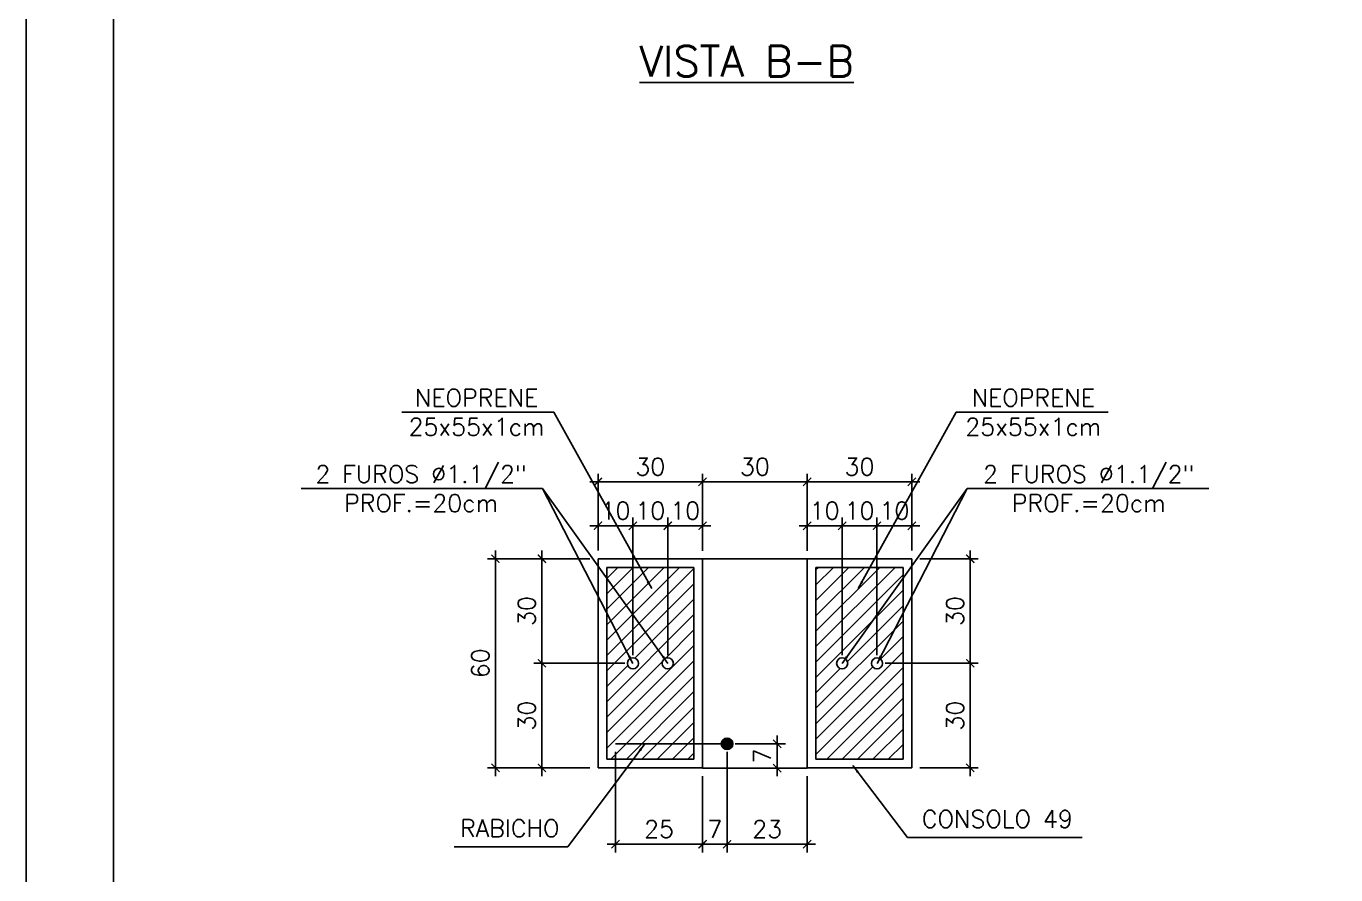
# Model space of a CAD drawing. Header units: centimetres. Extents: x 1658 to 19651, y 8294 to 11444.
# Drawn here: x 4286 to 5413, y 9812 to 10542 of the extents above; entities that cross this region are included whole.
import ezdxf

# ---------------------------------------------------------------- set-up
doc = ezdxf.new("R2010")
doc.units = ezdxf.units.CM
doc.header["$LTSCALE"] = 50
doc.header["$MEASUREMENT"] = 0
doc.header["$PDMODE"] = 67
for name, color, linetype in [('COTAS-PRECON', 1, 'Continuous'), ('FORMATO-PRECON', 2, 'Continuous'), ('HACHURAS-PRECON', 1, 'Continuous'), ('LINHA-01-PRECON', 1, 'Continuous'), ('LINHA-02-PRECON', 2, 'Continuous'), ('LINHA-03-PRECON', 3, 'Continuous'), ('LINHA-04-PRECON', 4, 'Continuous'), ('填充', 7, 'Continuous')]:
    doc.layers.add(name, color=color, linetype=linetype)
doc.styles.get("Standard").update_dxf_attribs({"font": 'romans.shx'})
doc.dimstyles.new('ESC75-25', dxfattribs={"dimscale": 0, "dimtxt": 15, "dimasz": 7, "dimexe": 7, "dimexo": 7, "dimgap": 5.5, "dimtad": 1, "dimdec": 1, "dimlfac": 0.333333, "dimdsep": 46, "dimtxsty": 'Standard', "dimblk": 'ARCHTICK', "dimcen": 0.1, "dimdle": 7, "dimclrd": 256, "dimclre": 256, "dimclrt": 2, "dimadec": 0, "dimazin": 0, "dimtfac": 1, "dimtdec": 1, "dimtix": 1, "dimtmove": 2, "dimatfit": 3, "dimfxl": 1, "dimarcsym": 0})
doc.dimstyles.new('ESC75-75', dxfattribs={"dimscale": 0, "dimtxt": 15, "dimasz": 7, "dimexe": 7, "dimexo": 7, "dimgap": 5.5, "dimtad": 1, "dimdec": 1, "dimdsep": 46, "dimtxsty": 'Standard', "dimblk": 'ARCHTICK', "dimcen": 0.1, "dimdle": 7, "dimclrd": 256, "dimclre": 256, "dimclrt": 2, "dimadec": 0, "dimazin": 0, "dimtfac": 1, "dimtdec": 1, "dimtix": 1, "dimtmove": 2, "dimatfit": 3, "dimfxl": 1, "dimarcsym": 0})
pattern_1 = [(45, (7030.166, 10177.438), (-6.629126, 6.629126), [])]

# ---------------------------------------------------------------- blocks, each defined once
blk = doc.blocks.new('A$C2E607E54')
at = {"layer": 'FORMATO-PRECON'}
blk.add_lwpolyline([(0, 4200), (2970, 4200), (2970, 0), (0, 0)], close=True, dxfattribs=at)
at = {"layer": 'FORMATO-PRECON', "color": 6}
blk.add_lwpolyline([(100, 3950), (2870, 3950), (2870, 100), (100, 100)], close=True, dxfattribs=at)
blk = doc.blocks.new('_ArchTick')
at = {"color": 0, "linetype": 'ByBlock', "const_width": 0.15}
blk.add_lwpolyline([(-0.5, -0.5), (0.5, 0.5)], dxfattribs=at)
blk = doc.blocks.new('*D151')
at = {"layer": 'Defpoints', "color": 0, "transparency": 16777216}
for p in [(4867.8, 10150.3), (4777.8, 10084.2), (4867.8, 10084)]:
    blk.add_point(p, dxfattribs=at)
at = {"layer": 'LINHA-01-PRECON', "lineweight": -2, "transparency": 16777216}
for p, q in [((4777.8, 10091.2), (4777.8, 10157.3)), ((4867.8, 10091), (4867.8, 10157.3)), ((4770.8, 10150.3), (4874.8, 10150.3))]:
    blk.add_line(p, q, dxfattribs=at)
at = {"layer": 'LINHA-01-PRECON', "lineweight": -2, "transparency": 16777216, "xscale": 7, "yscale": 7, "zscale": 7, "rotation": 180}
blk.add_blockref('_ArchTick', (4777.8, 10150.3), dxfattribs=at)
at = {"layer": 'LINHA-01-PRECON', "lineweight": -2, "transparency": 16777216, "xscale": 7, "yscale": 7, "zscale": 7}
blk.add_blockref('_ArchTick', (4867.8, 10150.3), dxfattribs=at)
at = {"layer": 'LINHA-01-PRECON', "color": 2, "transparency": 16777216, "insert": (4822.8, 10163.3), "char_height": 15, "attachment_point": 5}
blk.add_mtext('30', dxfattribs=at)
blk = doc.blocks.new('*D152')
at = {"layer": 'Defpoints', "color": 0, "transparency": 16777216}
for p in [(4957.8, 10150.3), (4867.8, 10084), (4957.8, 10084.2)]:
    blk.add_point(p, dxfattribs=at)
at = {"layer": 'LINHA-01-PRECON', "lineweight": -2, "transparency": 16777216}
for p, q in [((4867.8, 10091), (4867.8, 10157.3)), ((4957.8, 10091.2), (4957.8, 10157.3)), ((4860.8, 10150.3), (4964.8, 10150.3))]:
    blk.add_line(p, q, dxfattribs=at)
at = {"layer": 'LINHA-01-PRECON', "lineweight": -2, "transparency": 16777216, "xscale": 7, "yscale": 7, "zscale": 7, "rotation": 180}
blk.add_blockref('_ArchTick', (4867.8, 10150.3), dxfattribs=at)
at = {"layer": 'LINHA-01-PRECON', "lineweight": -2, "transparency": 16777216, "xscale": 7, "yscale": 7, "zscale": 7}
blk.add_blockref('_ArchTick', (4957.8, 10150.3), dxfattribs=at)
at = {"layer": 'LINHA-01-PRECON', "color": 2, "transparency": 16777216, "insert": (4912.8, 10163.3), "char_height": 15, "attachment_point": 5}
blk.add_mtext('30', dxfattribs=at)
blk = doc.blocks.new('*D153')
at = {"layer": 'Defpoints', "color": 0, "transparency": 16777216}
for p in [(5047.8, 10150.3), (4957.8, 10084.2), (5047.8, 10084.2)]:
    blk.add_point(p, dxfattribs=at)
at = {"layer": 'LINHA-01-PRECON', "lineweight": -2, "transparency": 16777216}
for p, q in [((4957.8, 10091.2), (4957.8, 10157.3)), ((5047.8, 10091.2), (5047.8, 10157.3)), ((4950.8, 10150.3), (5054.8, 10150.3))]:
    blk.add_line(p, q, dxfattribs=at)
at = {"layer": 'LINHA-01-PRECON', "lineweight": -2, "transparency": 16777216, "xscale": 7, "yscale": 7, "zscale": 7, "rotation": 180}
blk.add_blockref('_ArchTick', (4957.8, 10150.3), dxfattribs=at)
at = {"layer": 'LINHA-01-PRECON', "lineweight": -2, "transparency": 16777216, "xscale": 7, "yscale": 7, "zscale": 7}
blk.add_blockref('_ArchTick', (5047.8, 10150.3), dxfattribs=at)
at = {"layer": 'LINHA-01-PRECON', "color": 2, "transparency": 16777216, "insert": (5002.8, 10163.3), "char_height": 15, "attachment_point": 5}
blk.add_mtext('30', dxfattribs=at)
blk = doc.blocks.new('*D154')
at = {"layer": 'Defpoints', "color": 0, "transparency": 16777216}
for p in [(4807.8, 10112.5), (4777.8, 10084.2), (4807.8, 9994.2)]:
    blk.add_point(p, dxfattribs=at)
at = {"layer": 'LINHA-01-PRECON', "lineweight": -2, "transparency": 16777216}
for p, q in [((4777.8, 10091.2), (4777.8, 10119.5)), ((4807.8, 10001.2), (4807.8, 10119.5)), ((4777.8, 10112.5), (4770.8, 10112.5)), ((4777.8, 10112.5), (4807.8, 10112.5)), ((4807.8, 10112.5), (4814.8, 10112.5))]:
    blk.add_line(p, q, dxfattribs=at)
at = {"layer": 'LINHA-01-PRECON', "lineweight": -2, "transparency": 16777216, "xscale": 7, "yscale": 7, "zscale": 7}
blk.add_blockref('_ArchTick', (4777.8, 10112.5), dxfattribs=at)
at = {"layer": 'LINHA-01-PRECON', "lineweight": -2, "transparency": 16777216, "xscale": 7, "yscale": 7, "zscale": 7, "rotation": 180}
blk.add_blockref('_ArchTick', (4807.8, 10112.5), dxfattribs=at)
at = {"layer": 'LINHA-01-PRECON', "color": 2, "transparency": 16777216, "insert": (4792.8, 10125.5), "char_height": 15, "attachment_point": 5}
blk.add_mtext('10', dxfattribs=at)
blk = doc.blocks.new('*D155')
at = {"layer": 'Defpoints', "color": 0, "transparency": 16777216}
for p in [(4837.8, 10112.5), (4807.8, 9994.2), (4837.8, 9994.2)]:
    blk.add_point(p, dxfattribs=at)
at = {"layer": 'LINHA-01-PRECON', "lineweight": -2, "transparency": 16777216}
for p, q in [((4807.8, 10001.2), (4807.8, 10119.5)), ((4837.8, 10001.2), (4837.8, 10119.5)), ((4807.8, 10112.5), (4800.8, 10112.5)), ((4807.8, 10112.5), (4837.8, 10112.5)), ((4837.8, 10112.5), (4844.8, 10112.5))]:
    blk.add_line(p, q, dxfattribs=at)
at = {"layer": 'LINHA-01-PRECON', "lineweight": -2, "transparency": 16777216, "xscale": 7, "yscale": 7, "zscale": 7}
blk.add_blockref('_ArchTick', (4807.8, 10112.5), dxfattribs=at)
at = {"layer": 'LINHA-01-PRECON', "lineweight": -2, "transparency": 16777216, "xscale": 7, "yscale": 7, "zscale": 7, "rotation": 180}
blk.add_blockref('_ArchTick', (4837.8, 10112.5), dxfattribs=at)
at = {"layer": 'LINHA-01-PRECON', "color": 2, "transparency": 16777216, "insert": (4822.8, 10125.5), "char_height": 15, "attachment_point": 5}
blk.add_mtext('10', dxfattribs=at)
blk = doc.blocks.new('*D156')
at = {"layer": 'Defpoints', "color": 0, "transparency": 16777216}
for p in [(4867.8, 10112.5), (4867.8, 10084), (4837.8, 9994.2)]:
    blk.add_point(p, dxfattribs=at)
at = {"layer": 'LINHA-01-PRECON', "lineweight": -2, "transparency": 16777216}
for p, q in [((4837.8, 10001.2), (4837.8, 10119.5)), ((4867.8, 10091), (4867.8, 10119.5)), ((4837.8, 10112.5), (4830.8, 10112.5)), ((4837.8, 10112.5), (4867.8, 10112.5)), ((4867.8, 10112.5), (4874.8, 10112.5))]:
    blk.add_line(p, q, dxfattribs=at)
at = {"layer": 'LINHA-01-PRECON', "lineweight": -2, "transparency": 16777216, "xscale": 7, "yscale": 7, "zscale": 7}
blk.add_blockref('_ArchTick', (4837.8, 10112.5), dxfattribs=at)
at = {"layer": 'LINHA-01-PRECON', "lineweight": -2, "transparency": 16777216, "xscale": 7, "yscale": 7, "zscale": 7, "rotation": 180}
blk.add_blockref('_ArchTick', (4867.8, 10112.5), dxfattribs=at)
at = {"layer": 'LINHA-01-PRECON', "color": 2, "transparency": 16777216, "insert": (4852.8, 10125.5), "char_height": 15, "attachment_point": 5}
blk.add_mtext('10', dxfattribs=at)
blk = doc.blocks.new('*D157')
at = {"layer": 'Defpoints', "color": 0, "transparency": 16777216}
for p in [(5017.8, 10112.5), (5047.8, 10084.2), (5017.8, 9994.2)]:
    blk.add_point(p, dxfattribs=at)
at = {"layer": 'LINHA-01-PRECON', "lineweight": -2, "transparency": 16777216}
for p, q in [((5017.8, 10001.2), (5017.8, 10119.5)), ((5047.8, 10091.2), (5047.8, 10119.5)), ((5017.8, 10112.5), (5010.8, 10112.5)), ((5047.8, 10112.5), (5017.8, 10112.5)), ((5047.8, 10112.5), (5054.8, 10112.5))]:
    blk.add_line(p, q, dxfattribs=at)
at = {"layer": 'LINHA-01-PRECON', "lineweight": -2, "transparency": 16777216, "xscale": 7, "yscale": 7, "zscale": 7}
blk.add_blockref('_ArchTick', (5017.8, 10112.5), dxfattribs=at)
at = {"layer": 'LINHA-01-PRECON', "lineweight": -2, "transparency": 16777216, "xscale": 7, "yscale": 7, "zscale": 7, "rotation": 180}
blk.add_blockref('_ArchTick', (5047.8, 10112.5), dxfattribs=at)
at = {"layer": 'LINHA-01-PRECON', "color": 2, "transparency": 16777216, "insert": (5032.8, 10125.5), "char_height": 15, "attachment_point": 5}
blk.add_mtext('10', dxfattribs=at)
blk = doc.blocks.new('*D158')
at = {"layer": 'Defpoints', "color": 0, "transparency": 16777216}
for p in [(4987.8, 10112.5), (4987.8, 9994.2), (5017.8, 9994.2)]:
    blk.add_point(p, dxfattribs=at)
at = {"layer": 'LINHA-01-PRECON', "lineweight": -2, "transparency": 16777216}
for p, q in [((4987.8, 10001.2), (4987.8, 10119.5)), ((5017.8, 10001.2), (5017.8, 10119.5)), ((4987.8, 10112.5), (4980.8, 10112.5)), ((5017.8, 10112.5), (4987.8, 10112.5)), ((5017.8, 10112.5), (5024.8, 10112.5))]:
    blk.add_line(p, q, dxfattribs=at)
at = {"layer": 'LINHA-01-PRECON', "lineweight": -2, "transparency": 16777216, "xscale": 7, "yscale": 7, "zscale": 7}
blk.add_blockref('_ArchTick', (4987.8, 10112.5), dxfattribs=at)
at = {"layer": 'LINHA-01-PRECON', "lineweight": -2, "transparency": 16777216, "xscale": 7, "yscale": 7, "zscale": 7, "rotation": 180}
blk.add_blockref('_ArchTick', (5017.8, 10112.5), dxfattribs=at)
at = {"layer": 'LINHA-01-PRECON', "color": 2, "transparency": 16777216, "insert": (5002.8, 10125.5), "char_height": 15, "attachment_point": 5}
blk.add_mtext('10', dxfattribs=at)
blk = doc.blocks.new('*D159')
at = {"layer": 'Defpoints', "color": 0, "transparency": 16777216}
for p in [(4957.8, 10112.5), (4957.8, 10084), (4987.8, 9994.2)]:
    blk.add_point(p, dxfattribs=at)
at = {"layer": 'LINHA-01-PRECON', "lineweight": -2, "transparency": 16777216}
for p, q in [((4957.8, 10091), (4957.8, 10119.5)), ((4987.8, 10001.2), (4987.8, 10119.5)), ((4957.8, 10112.5), (4950.8, 10112.5)), ((4987.8, 10112.5), (4957.8, 10112.5)), ((4987.8, 10112.5), (4994.8, 10112.5))]:
    blk.add_line(p, q, dxfattribs=at)
at = {"layer": 'LINHA-01-PRECON', "lineweight": -2, "transparency": 16777216, "xscale": 7, "yscale": 7, "zscale": 7}
blk.add_blockref('_ArchTick', (4957.8, 10112.5), dxfattribs=at)
at = {"layer": 'LINHA-01-PRECON', "lineweight": -2, "transparency": 16777216, "xscale": 7, "yscale": 7, "zscale": 7, "rotation": 180}
blk.add_blockref('_ArchTick', (4987.8, 10112.5), dxfattribs=at)
at = {"layer": 'LINHA-01-PRECON', "color": 2, "transparency": 16777216, "insert": (4972.8, 10125.5), "char_height": 15, "attachment_point": 5}
blk.add_mtext('10', dxfattribs=at)
blk = doc.blocks.new('*D160')
at = {"layer": 'Defpoints', "color": 0, "transparency": 16777216}
for p in [(4777.8, 10084.2), (4729.5, 9994.2), (4807.8, 9994.2)]:
    blk.add_point(p, dxfattribs=at)
at = {"layer": 'LINHA-01-PRECON', "lineweight": -2, "transparency": 16777216}
for p, q in [((4770.8, 10084.2), (4722.5, 10084.2)), ((4729.5, 10091.2), (4729.5, 9987.2)), ((4800.8, 9994.2), (4722.5, 9994.2))]:
    blk.add_line(p, q, dxfattribs=at)
at = {"layer": 'LINHA-01-PRECON', "lineweight": -2, "transparency": 16777216, "xscale": 7, "yscale": 7, "zscale": 7}
for p, rotation in [((4729.5, 10084.2), 90), ((4729.5, 9994.2), 270)]:
    blk.add_blockref('_ArchTick', p, dxfattribs=dict(at, rotation=rotation))
at = {"layer": 'LINHA-01-PRECON', "color": 2, "transparency": 16777216, "insert": (4716.5, 10039.2), "char_height": 15, "attachment_point": 5, "rotation": 90}
blk.add_mtext('30', dxfattribs=at)
blk = doc.blocks.new('*D161')
at = {"layer": 'Defpoints', "color": 0, "transparency": 16777216}
for p in [(4807.8, 9994.2), (4729.5, 9904.2), (4777.8, 9904.2)]:
    blk.add_point(p, dxfattribs=at)
at = {"layer": 'LINHA-01-PRECON', "lineweight": -2, "transparency": 16777216}
for p, q in [((4800.8, 9994.2), (4722.5, 9994.2)), ((4729.5, 10001.2), (4729.5, 9897.2)), ((4770.8, 9904.2), (4722.5, 9904.2))]:
    blk.add_line(p, q, dxfattribs=at)
at = {"layer": 'LINHA-01-PRECON', "lineweight": -2, "transparency": 16777216, "xscale": 7, "yscale": 7, "zscale": 7}
for p, rotation in [((4729.5, 9994.2), 90), ((4729.5, 9904.2), 270)]:
    blk.add_blockref('_ArchTick', p, dxfattribs=dict(at, rotation=rotation))
at = {"layer": 'LINHA-01-PRECON', "color": 2, "transparency": 16777216, "insert": (4716.5, 9949.2), "char_height": 15, "attachment_point": 5, "rotation": 90}
blk.add_mtext('30', dxfattribs=at)
blk = doc.blocks.new('*D162')
at = {"layer": 'Defpoints', "color": 0, "transparency": 16777216}
for p in [(4777.8, 10084.2), (4689.6, 9904.2), (4777.8, 9904.2)]:
    blk.add_point(p, dxfattribs=at)
at = {"layer": 'LINHA-01-PRECON', "lineweight": -2, "transparency": 16777216}
for p, q in [((4770.8, 10084.2), (4682.6, 10084.2)), ((4689.6, 10091.2), (4689.6, 9897.2)), ((4770.8, 9904.2), (4682.6, 9904.2))]:
    blk.add_line(p, q, dxfattribs=at)
at = {"layer": 'LINHA-01-PRECON', "lineweight": -2, "transparency": 16777216, "xscale": 7, "yscale": 7, "zscale": 7}
for p, rotation in [((4689.6, 10084.2), 90), ((4689.6, 9904.2), 270)]:
    blk.add_blockref('_ArchTick', p, dxfattribs=dict(at, rotation=rotation))
at = {"layer": 'LINHA-01-PRECON', "color": 2, "transparency": 16777216, "insert": (4676.6, 9994.2), "char_height": 15, "attachment_point": 5, "rotation": 90}
blk.add_mtext('60', dxfattribs=at)
blk = doc.blocks.new('*D163')
at = {"layer": 'Defpoints', "color": 0, "transparency": 16777216}
for p in [(5047.8, 10084.2), (5017.8, 9994.2), (5098, 9994.2)]:
    blk.add_point(p, dxfattribs=at)
at = {"layer": 'LINHA-01-PRECON', "lineweight": -2, "transparency": 16777216}
for p, q in [((5054.8, 10084.2), (5105, 10084.2)), ((5098, 10091.2), (5098, 9987.2)), ((5024.8, 9994.2), (5105, 9994.2))]:
    blk.add_line(p, q, dxfattribs=at)
at = {"layer": 'LINHA-01-PRECON', "lineweight": -2, "transparency": 16777216, "xscale": 7, "yscale": 7, "zscale": 7}
for p, rotation in [((5098, 10084.2), 90), ((5098, 9994.2), 270)]:
    blk.add_blockref('_ArchTick', p, dxfattribs=dict(at, rotation=rotation))
at = {"layer": 'LINHA-01-PRECON', "color": 2, "transparency": 16777216, "insert": (5085, 10039.2), "char_height": 15, "attachment_point": 5, "rotation": 90}
blk.add_mtext('30', dxfattribs=at)
blk = doc.blocks.new('*D164')
at = {"layer": 'Defpoints', "color": 0, "transparency": 16777216}
for p in [(5017.8, 9994.2), (5047.8, 9904.2), (5098, 9904.2)]:
    blk.add_point(p, dxfattribs=at)
at = {"layer": 'LINHA-01-PRECON', "lineweight": -2, "transparency": 16777216}
for p, q in [((5024.8, 9994.2), (5105, 9994.2)), ((5098, 10001.2), (5098, 9897.2)), ((5054.8, 9904.2), (5105, 9904.2))]:
    blk.add_line(p, q, dxfattribs=at)
at = {"layer": 'LINHA-01-PRECON', "lineweight": -2, "transparency": 16777216, "xscale": 7, "yscale": 7, "zscale": 7}
for p, rotation in [((5098, 9994.2), 90), ((5098, 9904.2), 270)]:
    blk.add_blockref('_ArchTick', p, dxfattribs=dict(at, rotation=rotation))
at = {"layer": 'LINHA-01-PRECON', "color": 2, "transparency": 16777216, "insert": (5085, 9949.2), "char_height": 15, "attachment_point": 5, "rotation": 90}
blk.add_mtext('30', dxfattribs=at)
blk = doc.blocks.new('*D190')
at = {"layer": 'Defpoints', "color": 0, "transparency": 16777216}
for p in [(4888.8, 9925), (4867.8, 9904), (4888.8, 9838.6)]:
    blk.add_point(p, dxfattribs=at)
at = {"layer": 'LINHA-01-PRECON', "lineweight": -2, "transparency": 16777216}
for p, q in [((4888.8, 9918), (4888.8, 9831.6)), ((4867.8, 9897), (4867.8, 9831.6)), ((4860.8, 9838.6), (4895.8, 9838.6))]:
    blk.add_line(p, q, dxfattribs=at)
at = {"layer": 'LINHA-01-PRECON', "lineweight": -2, "transparency": 16777216, "xscale": 7, "yscale": 7, "zscale": 7, "rotation": 180}
blk.add_blockref('_ArchTick', (4867.8, 9838.6), dxfattribs=at)
at = {"layer": 'LINHA-01-PRECON', "lineweight": -2, "transparency": 16777216, "xscale": 7, "yscale": 7, "zscale": 7}
blk.add_blockref('_ArchTick', (4888.8, 9838.6), dxfattribs=at)
at = {"layer": 'LINHA-01-PRECON', "color": 2, "transparency": 16777216, "insert": (4878.3, 9851.6), "char_height": 15, "attachment_point": 5}
blk.add_mtext('7', dxfattribs=at)
blk = doc.blocks.new('*D191')
at = {"layer": 'Defpoints', "color": 0, "transparency": 16777216}
for p in [(4888.8, 9925), (4957.8, 9904), (4957.8, 9838.6)]:
    blk.add_point(p, dxfattribs=at)
at = {"layer": 'LINHA-01-PRECON', "lineweight": -2, "transparency": 16777216}
for p, q in [((4888.8, 9918), (4888.8, 9831.6)), ((4957.8, 9897), (4957.8, 9831.6)), ((4881.8, 9838.6), (4964.8, 9838.6))]:
    blk.add_line(p, q, dxfattribs=at)
at = {"layer": 'LINHA-01-PRECON', "lineweight": -2, "transparency": 16777216, "xscale": 7, "yscale": 7, "zscale": 7, "rotation": 180}
blk.add_blockref('_ArchTick', (4888.8, 9838.6), dxfattribs=at)
at = {"layer": 'LINHA-01-PRECON', "lineweight": -2, "transparency": 16777216, "xscale": 7, "yscale": 7, "zscale": 7}
blk.add_blockref('_ArchTick', (4957.8, 9838.6), dxfattribs=at)
at = {"layer": 'LINHA-01-PRECON', "color": 2, "transparency": 16777216, "insert": (4923.3, 9851.6), "char_height": 15, "attachment_point": 5}
blk.add_mtext('23', dxfattribs=at)
blk = doc.blocks.new('*D195')
at = {"layer": 'Defpoints', "color": 0, "transparency": 16777216}
for p in [(4888.8, 9925), (4932, 9904), (4932, 9904)]:
    blk.add_point(p, dxfattribs=at)
at = {"layer": 'LINHA-01-PRECON', "lineweight": -2, "transparency": 16777216}
for p, q in [((4932, 9932), (4932, 9897)), ((4895.8, 9925), (4939, 9925))]:
    blk.add_line(p, q, dxfattribs=at)
at = {"layer": 'LINHA-01-PRECON', "lineweight": -2, "transparency": 16777216, "xscale": 7, "yscale": 7, "zscale": 7}
for p, rotation in [((4932, 9925), 90), ((4932, 9904), 270)]:
    blk.add_blockref('_ArchTick', p, dxfattribs=dict(at, rotation=rotation))
at = {"layer": 'LINHA-01-PRECON', "color": 2, "transparency": 16777216, "insert": (4919, 9914.5), "char_height": 15, "attachment_point": 5, "rotation": 90}
blk.add_mtext('7', dxfattribs=at)
blk = doc.blocks.new('*D321')
at = {"layer": 'Defpoints', "color": 0, "transparency": 16777216}
for p in [(4792.8, 9925), (4867.8, 9904), (4867.8, 9838.6)]:
    blk.add_point(p, dxfattribs=at)
at = {"layer": 'LINHA-01-PRECON', "lineweight": -2, "transparency": 16777216}
for p, q in [((4792.8, 9918), (4792.8, 9831.6)), ((4867.8, 9897), (4867.8, 9831.6)), ((4785.8, 9838.6), (4874.8, 9838.6))]:
    blk.add_line(p, q, dxfattribs=at)
at = {"layer": 'LINHA-01-PRECON', "lineweight": -2, "transparency": 16777216, "xscale": 7, "yscale": 7, "zscale": 7, "rotation": 180}
blk.add_blockref('_ArchTick', (4792.8, 9838.6), dxfattribs=at)
at = {"layer": 'LINHA-01-PRECON', "lineweight": -2, "transparency": 16777216, "xscale": 7, "yscale": 7, "zscale": 7}
blk.add_blockref('_ArchTick', (4867.8, 9838.6), dxfattribs=at)
at = {"layer": 'LINHA-01-PRECON', "color": 2, "transparency": 16777216, "insert": (4830.3, 9851.6), "char_height": 15, "attachment_point": 5}
blk.add_mtext('25', dxfattribs=at)

msp = doc.modelspace()

# ---------------------------------------------------------------- hatches: boundary and pattern name
at = {"layer": 'LINHA-04-PRECON'}
h = msp.add_hatch(color=256, dxfattribs=at)
h.dxf.hatch_style = 1
edge = h.paths.add_edge_path()
edge.add_arc((4888.84, 9924.99), 4.95, 0, 360)
at = {"layer": '填充'}
h = msp.add_hatch(dxfattribs=at)
h.set_pattern_fill('ANSI31', color=1, scale=75)
h.set_pattern_definition(pattern_1)
h.paths.add_polyline_path([(4860.34, 10076.68), (4785.34, 10076.68), (4785.34, 9911.68), (4860.34, 9911.68)])
h.paths.add_polyline_path([(4842.64, 9994.18, -1), (4833.04, 9994.18, -1)], flags=16)
h.paths.add_polyline_path([(4812.64, 9994.18, -1), (4803.04, 9994.18, -1)], flags=16)
h = msp.add_hatch(dxfattribs=at)
h.set_pattern_fill('ANSI31', color=1, scale=75)
h.set_pattern_definition(pattern_1)
h.paths.add_polyline_path([(4965.34, 9911.68), (5040.34, 9911.68), (5040.34, 10076.68), (4965.34, 10076.68)])
h.paths.add_polyline_path([(4992.64, 9994.18, -1), (4983.04, 9994.18, -1)], flags=16)
h.paths.add_polyline_path([(5022.64, 9994.18, -1), (5013.04, 9994.18, -1)], flags=16)

# ---------------------------------------------------------------- linework, layer by layer
at = {"layer": 'LINHA-02-PRECON'}
for p, q in [((4777.84, 10084.18), (4867.84, 10084.18)), ((4777.84, 9904.18), (4777.84, 10084.18)), ((5047.84, 10084.18), (4957.84, 10084.18)), ((5047.84, 9904.18), (5047.84, 10084.18)), ((4785.34, 10076.68), (4860.34, 10076.68)), ((4785.34, 9911.68), (4785.34, 10076.68)), ((4860.34, 10076.68), (4860.34, 9911.68)), ((4965.34, 10076.68), (4965.34, 9911.68)), ((5040.34, 10076.68), (4965.34, 10076.68)), ((5040.34, 9911.68), (5040.34, 10076.68)), ((4777.84, 9904.18), (4867.84, 9904.18)), ((4860.34, 9911.68), (4785.34, 9911.68)), ((5047.84, 9904.18), (4957.84, 9904.18)), ((4965.34, 9911.68), (5040.34, 9911.68))]:
    msp.add_line(p, q, dxfattribs=at)
for centre in [(4807.84, 9994.18), (4837.84, 9994.18), (4987.84, 9994.18), (5017.84, 9994.18)]:
    msp.add_circle(centre, 4.8, dxfattribs=at)
at = {"layer": 'LINHA-03-PRECON'}
for p, q in [((4867.84, 10083.99), (4867.84, 10084.18)), ((4957.84, 10083.99), (4867.84, 10083.99)), ((4867.84, 10083.99), (4867.84, 9903.99)), ((4957.84, 10083.99), (4957.84, 10084.18)), ((4957.84, 9903.99), (4957.84, 10083.99)), ((4867.84, 9903.99), (4957.84, 9903.99))]:
    msp.add_line(p, q, dxfattribs=at)
at = {"layer": 'LINHA-04-PRECON'}
msp.add_line((4888.84, 9924.99), (4792.84, 9924.99), dxfattribs=at)
msp.add_circle((4888.84, 9924.99), 4.95, dxfattribs=at)

# ---------------------------------------------------------------- block references
at = {"layer": 'HACHURAS-PRECON', "xscale": 0.7499999999999996, "yscale": 0.7499999999999996, "zscale": 0.7499999999999996}
msp.add_blockref('A$C2E607E54', (4285.86, 8293.94), dxfattribs=at)

# ---------------------------------------------------------------- texts
at = {"layer": 'COTAS-PRECON', "color": 2, "char_height": 15, "attachment_point": 5}
for s, insert in [('\\A1;NEOPRENE\\P25x55x1cm', (4673.35, 10210.11)), ('\\A1;NEOPRENE\\P25x55x1cm', (5152.32, 10210.11)), ('\\A1;2 FUROS %%C1.1/2"\\PPROF.=20cm', (4625.65, 10144.45)), ('\\A1;2 FUROS %%C1.1/2"\\PPROF.=20cm', (5200.02, 10144.45)), ('\\A1;RABICHO', (4701.9, 9852.33, 0.02)), ('\\A1;CONSOLO 49', (5121.37, 9860.32, 0.02))]:
    msp.add_mtext(s, dxfattribs=dict(at, insert=insert))
at = {"layer": 'LINHA-01-PRECON', "color": 4, "insert": (4905.71, 10512.13, -0.02), "char_height": 26.25, "attachment_point": 5}
msp.add_mtext('{\\LVISTA B-B}', dxfattribs=at)

# ---------------------------------------------------------------- dimensions: what is measured, and where the dimension line sits
at = {"layer": 'LINHA-01-PRECON'}
for base, p1, p2, picture, middle in [((4867.84, 10150.31), (4777.84, 10084.18), (4867.84, 10083.99), '*D151', (4822.84, 10163.31)), ((4957.84, 10150.31), (4867.84, 10083.99), (4957.84, 10084.18), '*D152', (4912.84, 10163.31)), ((5047.84, 10150.31), (4957.84, 10084.18), (5047.84, 10084.18), '*D153', (5002.84, 10163.31)), ((4807.84, 10112.47), (4777.84, 10084.18), (4807.84, 9994.18), '*D154', (4792.84, 10125.47)), ((4837.84, 10112.47), (4807.84, 9994.18), (4837.84, 9994.18), '*D155', (4822.84, 10125.47)), ((4867.84, 10112.47), (4837.84, 9994.18), (4867.84, 10083.99), '*D156', (4852.84, 10125.47)), ((4867.84, 9838.6), (4792.84, 9924.99), (4867.84, 9903.99), '*D321', (4830.34, 9851.6)), ((4888.84, 9838.6), (4867.84, 9903.99), (4888.84, 9924.99), '*D190', (4878.34, 9851.6)), ((4957.84, 9838.6), (4888.84, 9924.99), (4957.84, 9903.99), '*D191', (4923.34, 9851.6))]:
    dim = msp.add_linear_dim(base=base, p1=p1, p2=p2, dimstyle='ESC75-25', override={"dimscale": 1}, dxfattribs=at)
    dim.commit()
    dim.dimension.update_dxf_attribs({"geometry": picture, "text_midpoint": middle})
for base, p1, p2, angle, picture, middle in [((4957.84, 10112.47), (4987.84, 9994.18), (4957.84, 10083.99), 180, '*D159', (4972.84, 10125.47)), ((4987.84, 10112.47), (5017.84, 9994.18), (4987.84, 9994.18), 180, '*D158', (5002.84, 10125.47)), ((5017.84, 10112.47), (5047.84, 10084.18), (5017.84, 9994.18), 180, '*D157', (5032.84, 10125.47)), ((4689.57, 9904.18), (4777.84, 10084.18), (4777.84, 9904.18), 90, '*D162', (4676.57, 9994.18)), ((4729.46, 9994.18), (4777.84, 10084.18), (4807.84, 9994.18), 90, '*D160', (4716.46, 10039.18)), ((5098.02, 9994.18), (5047.84, 10084.18), (5017.84, 9994.18), 90, '*D163', (5085.02, 10039.18)), ((4729.46, 9904.18), (4807.84, 9994.18), (4777.84, 9904.18), 90, '*D161', (4716.46, 9949.18)), ((5098.02, 9904.18), (5017.84, 9994.18), (5047.84, 9904.18), 90, '*D164', (5085.02, 9949.18)), ((4932.02, 9903.99), (4888.84, 9924.99), (4932.02, 9903.99), 90, '*D195', (4919.02, 9914.49))]:
    dim = msp.add_linear_dim(base=base, p1=p1, p2=p2, angle=angle, dimstyle='ESC75-25', override={"dimscale": 1}, dxfattribs=at)
    dim.commit()
    dim.dimension.update_dxf_attribs({"geometry": picture, "text_midpoint": middle})

# ---------------------------------------------------------------- leaders
at = {"layer": 'COTAS-PRECON'}
for points in [[(4823.98, 10058.47), (4739.79, 10210.11), (4609.03, 10210.11)], [(5001.69, 10058.47), (5085.88, 10210.11), (5216.64, 10210.11)], [(4807.84, 9994.18), (4730.18, 10144.45), (4522.29, 10144.45)], [(5017.84, 9994.18), (5095.49, 10144.45), (5303.38, 10144.45)], [(4818.17, 9924.99), (4751.89, 9836.35), (4654.12, 9836.35)], [(4997.14, 9906.23), (5044.1, 9844.34), (5194.29, 9844.34)]]:
    msp.add_leader(points, dimstyle='ESC75-75', override={"dimscale": 1}, dxfattribs=at)
at = {"layer": 'LINHA-01-PRECON'}
for points in [[(4837.84, 9994.18), (4730.18, 10144.45)], [(4987.84, 9994.18), (5095.49, 10144.45)]]:
    msp.add_leader(points, dimstyle='ESC75-25', override={"dimscale": 1}, dxfattribs=at)

doc.saveas('drawing.dxf')
